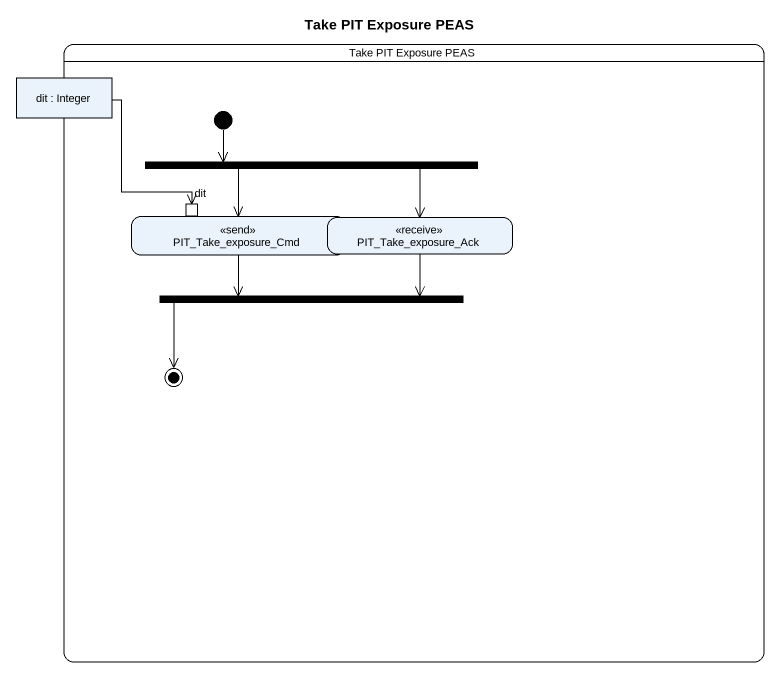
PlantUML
@startuml
title Take PIT Exposure PEAS
hide empty description
state "Take PIT Exposure PEAS" as Take_PIT_Exposure_PEAS {
  state "dit : Integer" as dit <<object>>
  state fork1 <<fork>>
  state PIT_Take_exposure_Cmd <<send>> {
    state "dit" as dit_2 <<inputPin>>
  }
  state PIT_Take_exposure_Ack <<receive>>
  state fork2 <<join>>
  [*] -right-> fork1
  fork2 -left-> [*]
}
dit --> dit_2
fork1 --> PIT_Take_exposure_Cmd
fork1 --> PIT_Take_exposure_Ack
PIT_Take_exposure_Cmd --> fork2
PIT_Take_exposure_Ack -left-> fork2
@enduml
